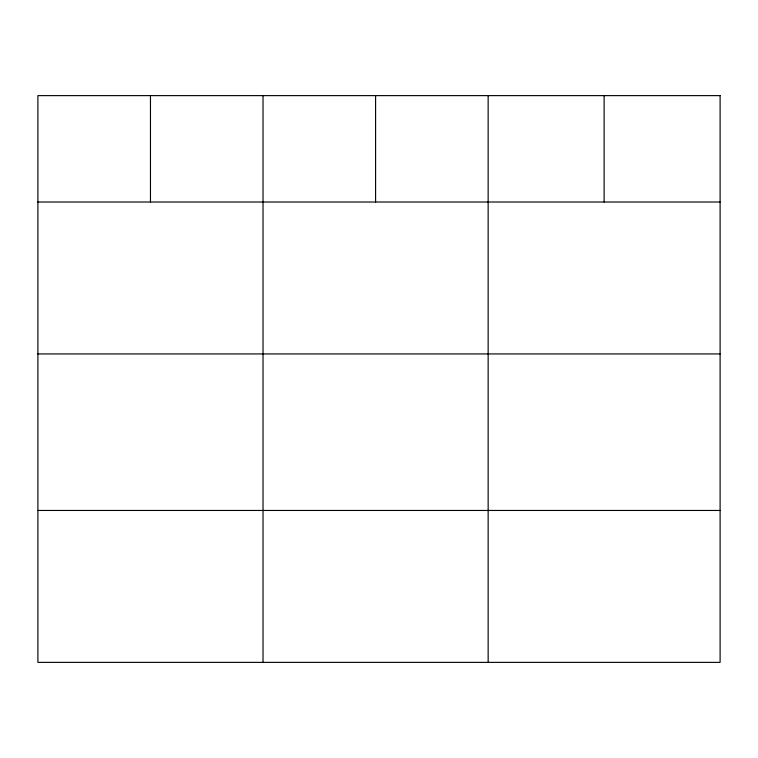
<?xml version="1.0" encoding="UTF-8"?>
<svg xmlns="http://www.w3.org/2000/svg" width="758" height="758" viewBox="0 0 758 758"><rect width="100%" height="100%" fill="white"/><g stroke="black" fill="none" stroke-linecap="round" stroke-linejoin="round"><path stroke-width="1.14" d="M37.9 202.016L720.1 202.016M37.9 353.929L720.1 353.929M37.9 510.456L720.1 510.456M604.126 95.622L604.126 202.016M488.152 95.622L488.152 662.378M375.589 95.622L375.589 202.016M263.026 95.622L263.026 662.378M150.463 95.622L150.463 202.016M720.1 95.622L37.9 95.622L37.9 662.378L720.1 662.378L720.1 95.622"/></g></svg>
